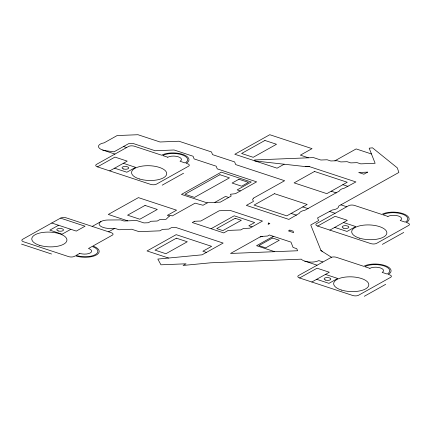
<?xml version="1.0" encoding="UTF-8"?>
<svg xmlns="http://www.w3.org/2000/svg" width="431" height="431" viewBox="0 0 431 431"><rect width="100%" height="100%" fill="white"/><g stroke="black" fill="none" stroke-linecap="round" stroke-linejoin="round"><path stroke-width="0.65" d="M253.541 198.152L252.604 199.348L253.423 201.433L246.343 205.393L288.872 219.406L299.308 213.318A10.048 4.213 2.1 0 1 304.889 210.274L339.396 190.987A10.048 4.213 2.1 0 1 344.315 188.18L355.909 181.936L309.383 166.603L304.895 166.538L254.505 160.898L254.532 159.966L313.477 157.595L320.836 160.02L327.14 159.766L330.819 160.978L337.123 160.725L340.802 161.937L347.106 161.684L350.786 162.902L357.089 162.643L360.774 163.861L375.132 163.279L369.178 148.194L372.481 147.817L397.301 167.858L398.874 172.454L338.685 206.093L338.696 206.417A10.048 4.213 2.1 0 1 332.193 210.026L317.555 217.908L318.611 220.586L310.74 224.982L321.009 250.594M97.471 166.862L150.629 184.376A4.186 1.756 2.1 0 0 156.469 184.145L188.53 166.226A4.186 1.756 2.1 0 0 187.55 163.742L186.187 163.295A15.074 6.325 2.1 0 0 182.663 154.363A15.074 6.325 2.1 0 0 161.652 155.208L134.391 146.228A4.186 1.756 2.1 0 0 128.557 146.459L96.496 164.378A4.186 1.756 2.1 0 0 97.471 166.862L114.958 157.089L127.226 161.129L109.738 170.902M60.502 218.124L22.611 239.302A4.186 1.756 2.1 0 0 23.586 241.78L68.567 256.601A4.186 1.756 2.1 0 0 74.401 256.37L75.377 255.825A15.074 6.325 2.1 0 0 96.388 254.98A15.074 6.325 2.1 0 0 92.864 246.053L112.297 235.191A4.186 1.756 2.1 0 0 111.317 232.713L66.336 217.887A4.186 1.756 2.1 0 0 60.502 218.124L85.036 226.21L76.292 231.097L51.758 223.01M58.573 225.257L49.829 230.143L62.096 234.184L70.84 229.297M162.207 185.174L183.584 173.224M92.234 226.42L100.978 221.534M108.59 231.813L114.657 228.425M214.843 202.381L225.521 196.412L228.689 197.457M284.158 164.216L277.058 168.187L255.163 160.973M253.557 198.093L284.638 180.718L235.682 164.588L234.626 161.911L212.548 154.632L211.492 151.954L178.951 141.233L160.041 141.993L137.963 134.72L117.151 135.555L104.119 142.839A10.048 4.213 2.1 0 0 102.626 149.999L103.451 150.252A10.048 4.213 2.1 0 0 106.188 150.796L114.048 151.82L128.675 143.642L133.077 143.464L155.16 150.742L174.07 149.983L193.056 156.237L194.112 158.915L216.195 166.194L217.251 168.871L256.623 181.844L235.455 193.675L230.466 194.257L231.183 196.067L220.273 202.161L207.667 202.672L203.028 205.258L195.092 203.157L172.238 215.931L170.229 215.268L166.016 219.309L159.901 219.557L157.277 221.022L150.974 221.275L148.35 222.741L143.949 222.919L136.589 220.494L123.983 221.001L120.658 219.907L108.251 220.004A10.048 4.213 2.1 0 0 101.447 221.297L100.849 221.609A10.048 4.213 2.1 0 0 100.498 226.108A10.048 4.213 2.1 0 0 110.061 228.457L115.055 228.419L119.096 229.75L131.703 229.244L139.062 231.668L159.874 230.833L162.498 229.367L168.801 229.114L171.425 227.649L175.826 227.471L223.145 243.062L202.112 254.818L157.827 259.069L160.957 264.806L186.047 263.799L183.089 265.448L210.581 262.808L301.296 259.166L301.625 259.489A10.048 4.213 2.1 0 0 304.027 260.863L317.044 265.173M211.082 228.726L234.205 215.807L254.651 222.541L248.822 225.801L252.097 226.878M334.876 160.817L356.151 148.927L371.457 153.975M273.367 236.307L256.553 245.702L274.687 251.682M317.615 226.07L370.773 243.59A4.186 1.756 2.1 0 0 376.613 243.353L408.674 225.435A4.186 1.756 2.1 0 0 407.694 222.956L406.331 222.504A15.074 6.325 2.1 0 0 402.807 213.577A15.074 6.325 2.1 0 0 381.796 214.422L354.535 205.436A4.186 1.756 2.1 0 0 348.701 205.673L316.64 223.592A4.186 1.756 2.1 0 0 317.615 226.07L335.102 216.297L347.37 220.338L329.882 230.116M299.567 277.973L352.725 295.488A4.186 1.756 2.1 0 0 358.56 295.257L390.621 277.338A4.186 1.756 2.1 0 0 389.64 274.854L388.277 274.407A15.074 6.325 2.1 0 0 384.754 265.474A15.074 6.325 2.1 0 0 363.742 266.32L336.482 257.339A4.186 1.756 2.1 0 0 331.563 257.21L298.586 275.49A4.186 1.756 2.1 0 0 299.567 277.973L317.054 268.201L329.322 272.241L311.834 282.014M382.356 244.382L403.728 232.438M364.303 296.286L385.675 284.336M262.177 236.366L267.581 236.026L269.413 235.003L290.968 242.109L293.085 247.464L296.765 248.676L297.584 250.761L230.547 253.455L260.108 236.931L262.177 236.366L261.784 236.495M261.412 236.619L261.008 236.727M260.604 236.829L260.173 236.921M308.639 166.657L308.154 166.673M309.124 166.625L309.393 166.608M307.664 166.684L307.174 166.678M306.678 166.668L306.188 166.641M305.698 166.608L305.207 166.565M308.397 157.8L300.375 155.155L312.033 148.641L269.779 134.714L234.803 154.266L254.511 160.758M342.86 184.694L347.968 186.375M331.202 191.208L336.309 192.894M340.932 204.838L346.756 206.756M329.273 211.357L335.097 213.275M123.519 146.529L126.612 147.547M302.815 206.907L308.117 208.652M343.485 222.515L355.753 226.555L347.009 231.442L334.742 227.401M240.353 190.938L237.179 189.899L251.268 182.022L221.281 172.141L181.446 194.403L207.241 202.904M102.686 150.02L114.953 154.061M291.157 213.42L296.458 215.166M123.341 163.301L135.609 167.341L126.865 172.228L114.598 168.187M322.846 261.935L318.757 260.583L318.197 260.868A10.048 4.213 2.1 0 1 304.803 261.143M169.426 216.039L167.347 215.355L176.581 210.193L138.416 197.619L108.294 214.449L127.716 220.85M325.432 274.412L337.699 278.453L328.955 283.345L316.688 279.299M206.433 252.404L202.866 251.23L211.61 246.343L176.171 234.663L147.025 250.955L168.526 258.04M21.55 244.129L51.537 254.01M320.815 250.513L331.439 257.253M321.364 250.75L321.693 250.912M322.011 251.079L322.307 251.251M268.465 223.037L268.114 224.217L268.394 224.309L269.854 223.495L268.465 223.037M145.048 205.415L127.56 215.188L139.827 219.228L157.315 209.455L145.048 205.415M264.925 140.452L241.608 153.484L253.196 157.304L276.513 144.272L264.925 140.452M219.929 174.717L184.947 194.262L194.489 197.409L229.47 177.858L219.929 174.717M79.746 253.38L76.152 255.389A13.733 5.759 2.1 0 0 95.294 254.624A13.733 5.759 2.1 0 0 92.089 246.484L88.49 248.493A7.537 3.162 2.1 0 1 90.251 252.959A7.537 3.162 2.1 0 1 79.746 253.38M238.909 179.242L232.104 183.046L241.646 186.192L248.45 182.388L238.909 179.242M194.526 221.275L192.274 222.531L223.764 232.907L228.22 230.418L240.827 229.912L243.445 228.446L249.748 228.193L262.495 221.071L229.895 210.328L219.19 210.759L200.83 221.022L194.526 221.275M176.376 238.181L155.004 250.131L165.908 253.724L187.28 241.775L176.376 238.181M274.477 193.681L254.075 205.086L286.787 215.866L307.19 204.461L274.477 193.681M314.517 171.468L294.114 182.873L326.827 193.654L347.23 182.248L314.517 171.468M235.181 218.285L216.723 228.602L222.854 230.623L241.317 220.306L235.181 218.285M367.595 172.136L363.888 174.21L358.689 172.497L367.595 172.136M272.489 238.009L258.886 245.611L265.701 247.857L279.304 240.256L272.489 238.009M289.891 230.1L288.431 230.914L293.63 232.627L293.042 231.14L289.891 230.1M387.932 216.443L382.89 214.778A13.733 5.759 2.1 0 1 402.031 214.008A13.733 5.759 2.1 0 1 405.242 222.148L400.2 220.483A7.537 3.162 2.1 0 0 398.438 216.017A7.537 3.162 2.1 0 0 387.932 216.443M167.788 157.229L162.74 155.569A13.733 5.759 2.1 0 1 181.887 154.799A13.733 5.759 2.1 0 1 185.098 162.934L180.05 161.275A7.537 3.162 2.1 0 0 178.294 156.809A7.537 3.162 2.1 0 0 167.788 157.229M369.879 268.341L364.836 266.681A13.733 5.759 2.1 0 1 383.978 265.911A13.733 5.759 2.1 0 1 387.189 274.046L382.146 272.387A7.537 3.162 2.1 0 0 380.384 267.92A7.537 3.162 2.1 0 0 369.879 268.341M325.707 280.112A3.351 1.406 2.1 0 0 330.814 279.11A3.351 1.406 2.1 0 0 325.884 277.683A3.351 1.406 2.1 0 0 325.707 280.112M341.67 290.111A17.585 7.375 2.1 0 0 368.791 285.123A17.585 7.375 2.1 0 0 343.254 277.397A17.585 7.375 2.1 0 0 341.67 290.111M343.76 228.209A3.351 1.406 2.1 0 0 348.868 227.212A3.351 1.406 2.1 0 0 343.933 225.779A3.351 1.406 2.1 0 0 343.76 228.209M359.723 238.214A17.585 7.375 2.1 0 0 386.839 233.225A17.585 7.375 2.1 0 0 361.307 225.494A17.585 7.375 2.1 0 0 359.723 238.214M123.616 168.995A3.351 1.406 2.1 0 0 128.724 167.998A3.351 1.406 2.1 0 0 123.789 166.571A3.351 1.406 2.1 0 0 123.616 168.995M139.579 179A17.585 7.375 2.1 0 0 166.695 174.011A17.585 7.375 2.1 0 0 141.158 166.28A17.585 7.375 2.1 0 0 139.579 179M58.379 230.973A3.351 1.406 2.1 0 0 63.486 229.971A3.351 1.406 2.1 0 0 58.551 228.543A3.351 1.406 2.1 0 0 58.379 230.973M39.797 245.384A17.585 7.375 2.1 0 0 66.913 240.401A17.585 7.375 2.1 0 0 41.376 232.67A17.585 7.375 2.1 0 0 39.797 245.384"/></g></svg>
